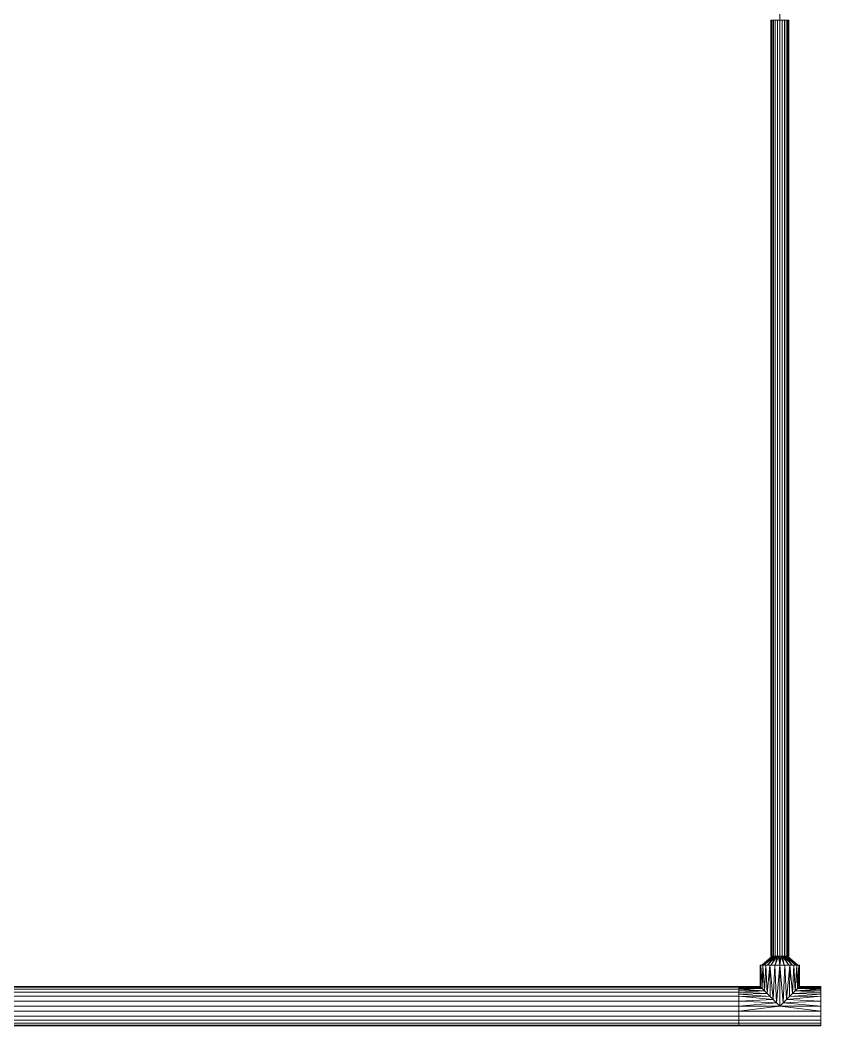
# Model space of a CAD drawing. Header units: inches. Extents: x -3325 to -59, y 5 to 733.
# Drawn here: x -568.9 to -510.6, y 324.6 to 397.8 of the extents above; entities that cross this region are included whole.
import ezdxf

# ---------------------------------------------------------------- set-up
doc = ezdxf.new("R2010")
doc.units = ezdxf.units.IN
doc.header["$MEASUREMENT"] = 0
doc.layers.add('P-PIPE', color=10, linetype='Continuous', lineweight=9)

# ---------------------------------------------------------------- blocks, each defined once
blk = doc.blocks.new('Tee - Welded - Generic - Standard-1126622-06 - Fifth Level')
at = {"layer": 'P-PIPE'}
mesh = blk.add_polyface(dxfattribs=at)
corners = [(-2.992, -1.437), (-2.992, -1.388, 0.372), (-2.992, -1.244, 0.719), (-2.992, -1.016, 1.016), (-2.992, -0.719, 1.244), (-2.992, -0.372, 1.388), (-2.992, 0, 1.437), (-2.992, 0.372, 1.388), (-2.992, 0.719, 1.244), (-2.992, 1.016, 1.016), (-2.992, 1.244, 0.719), (-2.992, 1.388, 0.372), (-2.992, 1.437), (-2.992, 1.388, -0.372), (-2.992, 1.244, -0.719), (-2.992, 1.016, -1.016), (-2.992, 0.719, -1.244), (-2.992, 0.372, -1.388), (-2.992, 0, -1.437), (-2.992, -0.372, -1.388), (-2.992, -0.719, -1.244), (-2.992, -1.016, -1.016), (-2.992, -1.244, -0.719), (-2.992, -1.388, -0.372)]
mesh.append_faces([[corners[k] for k in face] for face in [(10, 7, 8, 9)]], dxfattribs={"vtx0": -1})
mesh.append_faces([[corners[k] for k in face] for face in [(0, 3, 6)]], dxfattribs={"vtx0": -1, "vtx1": -1, "vtx2": -1})
mesh.append_faces([[corners[k] for k in face] for face in [(13, 18, 22, 23)]], dxfattribs={"vtx0": -1, "vtx1": -1, "vtx3": -1})
mesh.append_faces([[corners[k] for k in face] for face in [(18, 21, 22), (13, 23, 0, 12)]], dxfattribs={"vtx0": -1, "vtx2": -1})
mesh.append_faces([[corners[k] for k in face] for face in [(6, 7, 12, 0)]], dxfattribs={"vtx1": -1, "vtx2": -1, "vtx3": -1})
mesh.append_faces([[corners[k] for k in face] for face in [(16, 17, 18, 15), (19, 20, 21, 18)]], dxfattribs={"vtx2": -1})
mesh.append_faces([[corners[k] for k in face] for face in [(13, 14, 15, 18), (10, 11, 12, 7)]], dxfattribs={"vtx2": -1, "vtx3": -1})
mesh.append_faces([[corners[k] for k in face] for face in [(0, 1, 2, 3), (3, 4, 5, 6)]], dxfattribs={"vtx3": -1})
mesh = blk.add_polyface(dxfattribs=at)
corners = [(-2.992, 1.437), (-2.992, 1.388, 0.372), (-2.992, 1.244, 0.719), (-2.992, 1.016, 1.016), (-2.992, 0.719, 1.244), (-2.992, 0.372, 1.388), (-2.992, 0, 1.437), (-2.992, -0.372, 1.388), (-2.992, -0.719, 1.244), (-2.992, -1.016, 1.016), (-2.992, -1.244, 0.719), (-2.992, -1.388, 0.372), (-2.992, -1.437), (-1.437, -1.437), (-1.397, -1.397, 0.338), (-1.286, -1.286, 0.642), (-1.123, -1.123, 0.896), (-0.927, -0.927, 1.098), (-0.71, -0.71, 1.249), (-0.48, -0.48, 1.355), (-0.242, -0.242, 1.417), (0, 0, 1.437), (0.242, -0.242, 1.417), (0.48, -0.48, 1.355), (0.71, -0.71, 1.249), (0.927, -0.927, 1.098), (1.123, -1.123, 0.896), (1.286, -1.286, 0.642), (1.397, -1.397, 0.338), (1.437, -1.437), (2.992, -1.437), (2.992, -1.388, 0.372), (2.992, -1.244, 0.719), (2.992, -1.016, 1.016), (2.992, -0.719, 1.244), (2.992, -0.372, 1.388), (2.992, 0, 1.437), (2.992, 0.372, 1.388), (2.992, 0.719, 1.244), (2.992, 1.016, 1.016), (2.992, 1.244, 0.719), (2.992, 1.388, 0.372), (2.992, 1.437), (-2.992, -0.867, 1.13), (-2.992, -1.13, 0.867), (-2.992, -1.316, 0.545), (2.992, -1.316, 0.545), (2.992, -1.13, 0.867), (2.992, -0.867, 1.13), (1.341, -1.341, 0.49), (-1.341, -1.341, 0.49)]
mesh.append_faces([[corners[k] for k in face] for face in [(14, 12, 13)]], dxfattribs={"vtx0": -1})
mesh.append_faces([[corners[k] for k in face] for face in [(34, 24, 48), (33, 26, 47), (26, 33, 25), (11, 50, 45), (15, 45, 50), (12, 14, 11), (9, 17, 43), (16, 10, 15), (24, 34, 23), (22, 36, 21), (20, 7, 19), (7, 20, 6), (18, 43, 17)]], dxfattribs={"vtx0": -1, "vtx1": -1})
mesh.append_faces([[corners[k] for k in face] for face in [(32, 26, 27), (25, 33, 48), (11, 14, 50), (18, 8, 43), (16, 44, 10), (46, 27, 49), (48, 24, 25), (31, 49, 28), (16, 9, 44), (23, 34, 35), (15, 10, 45), (21, 5, 6), (26, 32, 47)]], dxfattribs={"vtx0": -1, "vtx2": -1})
mesh.append_faces([[corners[k] for k in face] for face in [(21, 36, 37, 5)]], dxfattribs={"vtx0": -1, "vtx2": -1, "vtx3": -1})
mesh.append_faces([[corners[k] for k in face] for face in [(30, 31, 28), (31, 46, 49), (46, 32, 27), (16, 17, 9), (18, 19, 8), (35, 36, 22), (22, 23, 35), (20, 21, 6), (7, 8, 19)]], dxfattribs={"vtx1": -1, "vtx2": -1})
mesh.append_faces([[corners[k] for k in face] for face in [(39, 40, 2, 3), (40, 41, 1, 2), (37, 38, 4, 5), (38, 39, 3, 4)]], dxfattribs={"vtx1": -1, "vtx3": -1})
mesh.append_faces([[corners[k] for k in face] for face in [(28, 29, 30)]], dxfattribs={"vtx2": -1})
mesh.append_faces([[corners[k] for k in face] for face in [(41, 42, 0, 1)]], dxfattribs={"vtx3": -1})
mesh = blk.add_polyface(dxfattribs=at)
corners = [(-2.992, -1.437), (-2.992, -1.388, -0.372), (-2.992, -1.244, -0.719), (-2.992, -1.016, -1.016), (-2.992, -0.719, -1.244), (-2.992, -0.372, -1.388), (-2.992, 0, -1.437), (-2.992, 0.372, -1.388), (-2.992, 0.719, -1.244), (-2.992, 1.016, -1.016), (-2.992, 1.244, -0.719), (-2.992, 1.388, -0.372), (-2.992, 1.437), (2.992, 1.437), (2.992, 1.388, -0.372), (2.992, 1.244, -0.719), (2.992, 1.016, -1.016), (2.992, 0.719, -1.244), (2.992, 0.372, -1.388), (2.992, 0, -1.437), (2.992, -0.372, -1.388), (2.992, -0.719, -1.244), (2.992, -1.016, -1.016), (2.992, -1.244, -0.719), (2.992, -1.388, -0.372), (2.992, -1.437), (1.437, -1.437), (1.397, -1.397, -0.338), (1.286, -1.286, -0.642), (1.123, -1.123, -0.896), (0.927, -0.927, -1.098), (0.71, -0.71, -1.249), (0.48, -0.48, -1.355), (0.242, -0.242, -1.417), (0, 0, -1.437), (-0.242, -0.242, -1.417), (-0.48, -0.48, -1.355), (-0.71, -0.71, -1.249), (-0.927, -0.927, -1.098), (-1.123, -1.123, -0.896), (-1.286, -1.286, -0.642), (-1.397, -1.397, -0.338), (-1.437, -1.437), (-2.992, -1.316, -0.545), (-2.992, -1.13, -0.867), (-2.992, -0.867, -1.13), (2.992, -0.867, -1.13), (2.992, -1.13, -0.867), (2.992, -1.316, -0.545), (-1.341, -1.341, -0.49), (1.341, -1.341, -0.49)]
mesh.append_faces([[corners[k] for k in face] for face in [(33, 20, 32), (6, 35, 5), (31, 46, 30), (28, 48, 50), (38, 45, 37), (24, 50, 48), (3, 39, 44), (37, 4, 36), (1, 41, 0), (40, 2, 39)]], dxfattribs={"vtx0": -1, "vtx1": -1})
mesh.append_faces([[corners[k] for k in face] for face in [(11, 14, 15, 10), (38, 3, 45), (19, 33, 34), (1, 49, 41), (39, 2, 44), (36, 4, 5), (43, 40, 49), (31, 21, 46), (21, 31, 32), (24, 27, 50), (27, 24, 25), (23, 28, 29), (3, 38, 39), (28, 23, 48), (40, 43, 2), (29, 22, 47)]], dxfattribs={"vtx0": -1, "vtx2": -1})
mesh.append_faces([[corners[k] for k in face] for face in [(34, 6, 7, 18)]], dxfattribs={"vtx0": -1, "vtx2": -1, "vtx3": -1})
mesh.append_faces([[corners[k] for k in face] for face in [(26, 27, 25)]], dxfattribs={"vtx1": -1})
mesh.append_faces([[corners[k] for k in face] for face in [(19, 20, 33), (18, 19, 34), (20, 21, 32), (35, 36, 5), (34, 35, 6), (46, 22, 30), (29, 30, 22), (47, 23, 29), (45, 4, 37), (1, 43, 49)]], dxfattribs={"vtx1": -1, "vtx2": -1})
mesh.append_faces([[corners[k] for k in face] for face in [(15, 16, 9, 10), (16, 17, 8, 9), (17, 18, 7, 8)]], dxfattribs={"vtx1": -1, "vtx3": -1})
mesh.append_faces([[corners[k] for k in face] for face in [(12, 13, 14, 11), (41, 42, 0)]], dxfattribs={"vtx2": -1})
mesh = blk.add_polyface(dxfattribs=at)
corners = [(2.992, -1.437), (2.992, -1.388, -0.372), (2.992, -1.244, -0.719), (2.992, -1.016, -1.016), (2.992, -0.719, -1.244), (2.992, -0.372, -1.388), (2.992, 0, -1.437), (2.992, 0.372, -1.388), (2.992, 0.719, -1.244), (2.992, 1.016, -1.016), (2.992, 1.244, -0.719), (2.992, 1.388, -0.372), (2.992, 1.437), (2.992, 1.388, 0.372), (2.992, 1.244, 0.719), (2.992, 1.016, 1.016), (2.992, 0.719, 1.244), (2.992, 0.372, 1.388), (2.992, 0, 1.437), (2.992, -0.372, 1.388), (2.992, -0.719, 1.244), (2.992, -1.016, 1.016), (2.992, -1.244, 0.719), (2.992, -1.388, 0.372)]
mesh.append_faces([[corners[k] for k in face] for face in [(16, 14, 15)]], dxfattribs={"vtx0": -1})
mesh.append_faces([[corners[k] for k in face] for face in [(3, 6, 2)]], dxfattribs={"vtx0": -1, "vtx1": -1})
mesh.append_faces([[corners[k] for k in face] for face in [(18, 21, 11)]], dxfattribs={"vtx0": -1, "vtx1": -1, "vtx2": -1})
mesh.append_faces([[corners[k] for k in face] for face in [(6, 9, 21, 2), (18, 11, 14, 16)]], dxfattribs={"vtx0": -1, "vtx1": -1, "vtx2": -1, "vtx3": -1})
mesh.append_faces([[corners[k] for k in face] for face in [(21, 0, 1, 2)]], dxfattribs={"vtx0": -1, "vtx3": -1})
mesh.append_faces([[corners[k] for k in face] for face in [(17, 18, 16)]], dxfattribs={"vtx1": -1})
mesh.append_faces([[corners[k] for k in face] for face in [(12, 13, 14, 11), (22, 23, 0, 21), (19, 20, 21, 18)]], dxfattribs={"vtx2": -1})
mesh.append_faces([[corners[k] for k in face] for face in [(9, 10, 11, 21)]], dxfattribs={"vtx2": -1, "vtx3": -1})
mesh.append_faces([[corners[k] for k in face] for face in [(6, 7, 8, 9), (3, 4, 5, 6)]], dxfattribs={"vtx3": -1})
mesh = blk.add_polyface(dxfattribs=at)
corners = [(-1.437, -2.992), (-1.388, -2.992, 0.372), (-1.244, -2.992, 0.719), (-1.016, -2.992, 1.016), (-0.719, -2.992, 1.244), (-0.372, -2.992, 1.388), (0, -2.992, 1.437), (0.372, -2.992, 1.388), (0.719, -2.992, 1.244), (1.016, -2.992, 1.016), (1.244, -2.992, 0.719), (1.388, -2.992, 0.372), (1.437, -2.992), (1.437, -1.437), (1.397, -1.397, 0.338), (1.286, -1.286, 0.642), (1.123, -1.123, 0.896), (0.927, -0.927, 1.098), (0.71, -0.71, 1.249), (0.48, -0.48, 1.355), (0.242, -0.242, 1.417), (0, 0, 1.437), (-0.242, -0.242, 1.417), (-0.48, -0.48, 1.355), (-0.71, -0.71, 1.249), (-0.927, -0.927, 1.098), (-1.123, -1.123, 0.896), (-1.286, -1.286, 0.642), (-1.397, -1.397, 0.338), (-1.437, -1.437)]
mesh.append_faces([[corners[k] for k in face] for face in [(1, 28, 0), (27, 2, 26), (23, 5, 22), (25, 4, 24), (8, 19, 7), (17, 9, 16)]], dxfattribs={"vtx0": -1, "vtx1": -1})
mesh.append_faces([[corners[k] for k in face] for face in [(26, 2, 3), (27, 1, 2), (23, 4, 5), (6, 21, 22), (22, 5, 6), (20, 6, 7), (16, 9, 10), (17, 8, 9), (14, 11, 12), (6, 20, 21)]], dxfattribs={"vtx0": -1, "vtx2": -1})
mesh.append_faces([[corners[k] for k in face] for face in [(13, 14, 12)]], dxfattribs={"vtx1": -1})
mesh.append_faces([[corners[k] for k in face] for face in [(3, 4, 25), (27, 28, 1), (25, 26, 3), (23, 24, 4), (10, 11, 15), (17, 18, 8), (19, 20, 7), (18, 19, 8), (15, 16, 10), (14, 15, 11)]], dxfattribs={"vtx1": -1, "vtx2": -1})
mesh.append_faces([[corners[k] for k in face] for face in [(28, 29, 0)]], dxfattribs={"vtx2": -1})
mesh = blk.add_polyface(dxfattribs=at)
corners = [(1.437, -2.992), (1.388, -2.992, -0.372), (1.244, -2.992, -0.719), (1.016, -2.992, -1.016), (0.719, -2.992, -1.244), (0.372, -2.992, -1.388), (0, -2.992, -1.437), (-0.372, -2.992, -1.388), (-0.719, -2.992, -1.244), (-1.016, -2.992, -1.016), (-1.244, -2.992, -0.719), (-1.388, -2.992, -0.372), (-1.437, -2.992), (-1.437, -1.437), (-1.397, -1.397, -0.338), (-1.286, -1.286, -0.642), (-1.123, -1.123, -0.896), (-0.927, -0.927, -1.098), (-0.71, -0.71, -1.249), (-0.48, -0.48, -1.355), (-0.242, -0.242, -1.417), (0, 0, -1.437), (0.242, -0.242, -1.417), (0.48, -0.48, -1.355), (0.71, -0.71, -1.249), (0.927, -0.927, -1.098), (1.123, -1.123, -0.896), (1.286, -1.286, -0.642), (1.397, -1.397, -0.338), (1.437, -1.437)]
mesh.append_faces([[corners[k] for k in face] for face in [(1, 28, 0), (3, 26, 2), (27, 2, 26), (23, 5, 22), (25, 4, 24), (8, 19, 7), (17, 9, 16)]], dxfattribs={"vtx0": -1, "vtx1": -1})
mesh.append_faces([[corners[k] for k in face] for face in [(27, 1, 2), (23, 4, 5), (6, 21, 22), (22, 5, 6), (20, 6, 7), (16, 9, 10), (17, 8, 9), (14, 11, 12), (6, 20, 21)]], dxfattribs={"vtx0": -1, "vtx2": -1})
mesh.append_faces([[corners[k] for k in face] for face in [(29, 0, 28), (13, 14, 12)]], dxfattribs={"vtx1": -1})
mesh.append_faces([[corners[k] for k in face] for face in [(3, 4, 25), (27, 28, 1), (25, 26, 3), (23, 24, 4), (10, 11, 15), (17, 18, 8), (19, 20, 7), (18, 19, 8), (15, 16, 10), (14, 15, 11)]], dxfattribs={"vtx1": -1, "vtx2": -1})
mesh = blk.add_polyface(dxfattribs=at)
corners = [(-1.437, -2.992), (-1.388, -2.992, -0.372), (-1.244, -2.992, -0.719), (-1.016, -2.992, -1.016), (-0.719, -2.992, -1.244), (-0.372, -2.992, -1.388), (0, -2.992, -1.437), (0.372, -2.992, -1.388), (0.719, -2.992, -1.244), (1.016, -2.992, -1.016), (1.244, -2.992, -0.719), (1.388, -2.992, -0.372), (1.437, -2.992), (1.388, -2.992, 0.372), (1.244, -2.992, 0.719), (1.016, -2.992, 1.016), (0.719, -2.992, 1.244), (0.372, -2.992, 1.388), (0, -2.992, 1.437), (-0.372, -2.992, 1.388), (-0.719, -2.992, 1.244), (-1.016, -2.992, 1.016), (-1.244, -2.992, 0.719), (-1.388, -2.992, 0.372)]
mesh.append_faces([[corners[k] for k in face] for face in [(0, 22, 23)]], dxfattribs={"vtx0": -1})
mesh.append_faces([[corners[k] for k in face] for face in [(3, 6, 2), (16, 18, 14, 15)]], dxfattribs={"vtx0": -1, "vtx1": -1})
mesh.append_faces([[corners[k] for k in face] for face in [(2, 6, 9, 11)]], dxfattribs={"vtx0": -1, "vtx1": -1, "vtx2": -1, "vtx3": -1})
mesh.append_faces([[corners[k] for k in face] for face in [(0, 14, 21, 22)]], dxfattribs={"vtx0": -1, "vtx1": -1, "vtx3": -1})
mesh.append_faces([[corners[k] for k in face] for face in [(2, 11, 12)]], dxfattribs={"vtx0": -1, "vtx2": -1})
mesh.append_faces([[corners[k] for k in face] for face in [(17, 18, 16)]], dxfattribs={"vtx1": -1})
mesh.append_faces([[corners[k] for k in face] for face in [(18, 19, 14)]], dxfattribs={"vtx1": -1, "vtx2": -1})
mesh.append_faces([[corners[k] for k in face] for face in [(9, 10, 11)]], dxfattribs={"vtx2": -1})
mesh.append_faces([[corners[k] for k in face] for face in [(0, 1, 2, 14), (12, 13, 14, 2), (19, 20, 21, 14)]], dxfattribs={"vtx2": -1, "vtx3": -1})
mesh.append_faces([[corners[k] for k in face] for face in [(6, 7, 8, 9), (3, 4, 5, 6)]], dxfattribs={"vtx3": -1})
blk = doc.blocks.new('Transition - Generic - Plumbing-CW-1127470-06 - Fifth Level')
at = {"layer": 'P-PIPE'}
mesh = blk.add_polyface(dxfattribs=at)
corners = [(0, -1.312), (0, -1.137, 0.656), (0, -0.656, 1.137), (0, 0, 1.312), (0, 0.656, 1.137), (0, 1.137, 0.656), (0, 1.312), (0, 1.137, -0.656), (0, 0.656, -1.137), (0, 0, -1.312), (0, -0.656, -1.137), (0, -1.137, -0.656)]
mesh.append_faces([[corners[k] for k in face] for face in [(0, 10, 11)]], dxfattribs={"vtx0": -1})
mesh.append_faces([[corners[k] for k in face] for face in [(0, 5, 9, 10)]], dxfattribs={"vtx0": -1, "vtx1": -1, "vtx3": -1})
mesh.append_faces([[corners[k] for k in face] for face in [(5, 7, 8, 9)]], dxfattribs={"vtx0": -1, "vtx3": -1})
mesh.append_faces([[corners[k] for k in face] for face in [(5, 6, 7)]], dxfattribs={"vtx2": -1})
mesh.append_faces([[corners[k] for k in face] for face in [(3, 4, 5, 0)]], dxfattribs={"vtx2": -1, "vtx3": -1})
mesh.append_faces([[corners[k] for k in face] for face in [(0, 1, 2, 3)]], dxfattribs={"vtx3": -1})
mesh = blk.add_polyface(dxfattribs=at)
corners = [(0, -1.312), (0, -1.137, -0.656), (0, -0.656, -1.137), (0, 0, -1.312), (0, 0.656, -1.137), (0, 1.137, -0.656), (0, 1.312), (0.656, 0.562), (0.656, 0.398, -0.398), (0.656, 0, -0.562), (0.656, -0.398, -0.398), (0.656, -0.562), (0.656, 0.48, -0.199), (0.656, 0.199, -0.48), (0.656, -0.199, -0.48), (0.656, -0.48, -0.199), (0, 0.328, -1.225), (0.656, 0.099, -0.521), (0.656, 0.439, -0.298), (0, 1.225, -0.328), (0.656, 0.521, -0.099), (0, -0.328, -1.225), (0.656, -0.298, -0.439), (0, -1.225, -0.328), (0.656, -0.521, -0.099), (0.656, -0.439, -0.298), (0.656, 0.298, -0.439), (0.656, -0.099, -0.521), (0, -0.896, -0.896), (0, 0.896, -0.896)]
mesh.append_faces([[corners[k] for k in face] for face in [(0, 24, 11)]], dxfattribs={"vtx0": -1})
mesh.append_faces([[corners[k] for k in face] for face in [(27, 3, 9), (28, 25, 1), (3, 27, 21), (25, 28, 10), (4, 13, 16), (29, 26, 4), (26, 29, 8), (5, 18, 29), (6, 20, 19), (1, 15, 23), (2, 22, 28)]], dxfattribs={"vtx0": -1, "vtx1": -1})
mesh.append_faces([[corners[k] for k in face] for face in [(5, 12, 18), (2, 14, 22), (3, 17, 9), (12, 5, 19), (19, 20, 12), (23, 15, 24), (24, 0, 23), (16, 13, 17), (14, 2, 21)]], dxfattribs={"vtx0": -1, "vtx2": -1})
mesh.append_faces([[corners[k] for k in face] for face in [(7, 20, 6)]], dxfattribs={"vtx1": -1})
mesh.append_faces([[corners[k] for k in face] for face in [(18, 8, 29), (3, 16, 17), (22, 10, 28), (25, 15, 1), (26, 13, 4), (27, 14, 21)]], dxfattribs={"vtx1": -1, "vtx2": -1})
mesh = blk.add_polyface(dxfattribs=at)
corners = [(0, 1.312), (0, 1.137, 0.656), (0, 0.656, 1.137), (0, 0, 1.312), (0, -0.656, 1.137), (0, -1.137, 0.656), (0, -1.312), (0.656, -0.562), (0.656, -0.398, 0.398), (0.656, 0, 0.562), (0.656, 0.398, 0.398), (0.656, 0.562), (0.656, -0.48, 0.199), (0.656, -0.199, 0.48), (0.656, 0.199, 0.48), (0.656, 0.48, 0.199), (0, -0.328, 1.225), (0.656, -0.099, 0.521), (0.656, -0.439, 0.298), (0, -1.225, 0.328), (0.656, -0.521, 0.099), (0, 0.328, 1.225), (0.656, 0.298, 0.439), (0, 1.225, 0.328), (0.656, 0.521, 0.099), (0.656, 0.439, 0.298), (0.656, -0.298, 0.439), (0.656, 0.099, 0.521), (0, 0.896, 0.896), (0, -0.896, 0.896)]
mesh.append_faces([[corners[k] for k in face] for face in [(0, 24, 11)]], dxfattribs={"vtx0": -1})
mesh.append_faces([[corners[k] for k in face] for face in [(27, 3, 9), (28, 25, 1), (3, 27, 21), (25, 28, 10), (4, 13, 16), (29, 26, 4), (26, 29, 8), (5, 18, 29), (6, 20, 19), (1, 15, 23), (2, 22, 28)]], dxfattribs={"vtx0": -1, "vtx1": -1})
mesh.append_faces([[corners[k] for k in face] for face in [(5, 12, 18), (2, 14, 22), (3, 17, 9), (12, 5, 19), (19, 20, 12), (23, 15, 24), (24, 0, 23), (16, 13, 17), (14, 2, 21)]], dxfattribs={"vtx0": -1, "vtx2": -1})
mesh.append_faces([[corners[k] for k in face] for face in [(7, 20, 6)]], dxfattribs={"vtx1": -1})
mesh.append_faces([[corners[k] for k in face] for face in [(18, 8, 29), (3, 16, 17), (22, 10, 28), (25, 15, 1), (26, 13, 4), (27, 14, 21)]], dxfattribs={"vtx1": -1, "vtx2": -1})
mesh = blk.add_polyface(dxfattribs=at)
corners = [(0.656, -0.562), (0.656, -0.398, -0.398), (0.656, 0, -0.562), (0.656, 0.398, -0.398), (0.656, 0.562), (0.656, 0.398, 0.398), (0.656, 0, 0.562), (0.656, -0.398, 0.398)]
mesh.append_faces([[corners[k] for k in face] for face in [(2, 4, 7, 1)]], dxfattribs={"vtx0": -1, "vtx1": -1, "vtx2": -1})
mesh.append_faces([[corners[k] for k in face] for face in [(3, 4, 2)]], dxfattribs={"vtx1": -1})
mesh.append_faces([[corners[k] for k in face] for face in [(5, 6, 7, 4), (7, 0, 1)]], dxfattribs={"vtx2": -1})

msp = doc.modelspace()

# ---------------------------------------------------------------- linework, layer by layer
at = {"layer": 'P-PIPE', "color": 1}
for p, q in [((-513.563, 397.826, 1076), (-513.563, 400.819, 1076)), ((-513.563, 397.826, 1076), (-513.563, 329.648, 1076)), ((-513.563, 397.826, 1076), (-513.563, 329.648, 1076)), ((-513.563, 328.992, 1076), (-513.563, 329.648, 1076)), ((-513.563, 328.992, 1076), (-513.563, 326, 1076)), ((-621.633, 326, 1076), (-516.555, 326, 1076)), ((-621.633, 326, 1076), (-516.555, 326, 1076)), ((-510.57, 326, 1076), (-516.555, 326, 1076))]:
    msp.add_line(p, q, dxfattribs=at)

# ---------------------------------------------------------------- block references
for name, p, rotation in [('Tee - Welded - Generic - Standard-1126622-06 - Fifth Level', (-513.563, 326, 1076), 180), ('Transition - Generic - Plumbing-CW-1127470-06 - Fifth Level', (-513.563, 328.992, 1076), 90)]:
    msp.add_blockref(name, p, dxfattribs=dict(at, rotation=rotation))

# ---------------------------------------------------------------- meshes
mesh = msp.add_polyface(dxfattribs=at)
corners = [(-514.22, 397.826, 1076), (-514.198, 397.826, 1076.17), (-514.132, 397.826, 1076.329), (-514.027, 397.826, 1076.465), (-513.891, 397.826, 1076.569), (-513.733, 397.826, 1076.635), (-513.563, 397.826, 1076.658), (-513.392, 397.826, 1076.635), (-513.234, 397.826, 1076.569), (-513.098, 397.826, 1076.465), (-512.993, 397.826, 1076.329), (-512.927, 397.826, 1076.17), (-512.905, 397.826, 1076), (-512.927, 397.826, 1075.83), (-512.993, 397.826, 1075.671), (-513.098, 397.826, 1075.535), (-513.234, 397.826, 1075.431), (-513.392, 397.826, 1075.365), (-513.563, 397.826, 1075.343), (-513.733, 397.826, 1075.365), (-513.891, 397.826, 1075.431), (-514.027, 397.826, 1075.535), (-514.132, 397.826, 1075.671), (-514.198, 397.826, 1075.83)]
mesh.append_faces([[corners[k] for k in face] for face in [(19, 17, 18), (13, 11, 12)]], dxfattribs={"vtx0": -1, "color": 1})
mesh.append_faces([[corners[k] for k in face] for face in [(11, 15, 3, 8), (21, 3, 15, 19)]], dxfattribs={"vtx0": -1, "vtx1": -1, "vtx2": -1, "vtx3": -1, "color": 1})
mesh.append_faces([[corners[k] for k in face] for face in [(20, 21, 19)]], dxfattribs={"vtx1": -1, "color": 1})
mesh.append_faces([[corners[k] for k in face] for face in [(23, 0, 1)]], dxfattribs={"vtx2": -1, "color": 1})
mesh.append_faces([[corners[k] for k in face] for face in [(3, 4, 5, 8), (1, 2, 3, 23), (21, 22, 23, 3), (13, 14, 15, 11), (15, 16, 17, 19)]], dxfattribs={"vtx2": -1, "vtx3": -1, "color": 1})
mesh.append_faces([[corners[k] for k in face] for face in [(5, 6, 7, 8), (8, 9, 10, 11)]], dxfattribs={"vtx3": -1, "color": 1})
mesh = msp.add_polyface(dxfattribs=at)
corners = [(-513.563, 397.826, 1076.658), (-513.733, 397.826, 1076.635), (-513.891, 397.826, 1076.569), (-514.027, 397.826, 1076.465), (-514.132, 397.826, 1076.329), (-514.198, 397.826, 1076.17), (-514.22, 397.826, 1076), (-514.22, 329.648, 1076), (-514.198, 329.648, 1076.17), (-514.132, 329.648, 1076.329), (-514.027, 329.648, 1076.465), (-513.891, 329.648, 1076.569), (-513.733, 329.648, 1076.635), (-513.563, 329.648, 1076.658)]
mesh.append_faces([[corners[k] for k in face] for face in [(8, 9, 4, 5), (3, 4, 9, 10), (11, 12, 1, 2), (2, 3, 10, 11)]], dxfattribs={"vtx1": -1, "vtx3": -1, "color": 1})
mesh.append_faces([[corners[k] for k in face] for face in [(6, 7, 8, 5)]], dxfattribs={"vtx2": -1, "color": 1})
mesh.append_faces([[corners[k] for k in face] for face in [(12, 13, 0, 1)]], dxfattribs={"vtx3": -1, "color": 1})
mesh = msp.add_polyface(dxfattribs=at)
corners = [(-514.22, 397.826, 1076), (-514.198, 397.826, 1075.83), (-514.132, 397.826, 1075.671), (-514.027, 397.826, 1075.535), (-513.891, 397.826, 1075.431), (-513.733, 397.826, 1075.365), (-513.563, 397.826, 1075.343), (-513.563, 329.648, 1075.343), (-513.733, 329.648, 1075.365), (-513.891, 329.648, 1075.431), (-514.027, 329.648, 1075.535), (-514.132, 329.648, 1075.671), (-514.198, 329.648, 1075.83), (-514.22, 329.648, 1076)]
mesh.append_faces([[corners[k] for k in face] for face in [(7, 8, 5, 6)]], dxfattribs={"vtx1": -1, "color": 1})
mesh.append_faces([[corners[k] for k in face] for face in [(8, 9, 4, 5), (3, 4, 9, 10), (11, 12, 1, 2), (2, 3, 10, 11)]], dxfattribs={"vtx1": -1, "vtx3": -1, "color": 1})
mesh.append_faces([[corners[k] for k in face] for face in [(12, 13, 0, 1)]], dxfattribs={"vtx3": -1, "color": 1})
mesh = msp.add_polyface(dxfattribs=at)
corners = [(-512.905, 397.826, 1076), (-512.927, 397.826, 1076.17), (-512.993, 397.826, 1076.329), (-513.098, 397.826, 1076.465), (-513.234, 397.826, 1076.569), (-513.392, 397.826, 1076.635), (-513.563, 397.826, 1076.658), (-513.563, 329.648, 1076.658), (-513.392, 329.648, 1076.635), (-513.234, 329.648, 1076.569), (-513.098, 329.648, 1076.465), (-512.993, 329.648, 1076.329), (-512.927, 329.648, 1076.17), (-512.905, 329.648, 1076)]
mesh.append_faces([[corners[k] for k in face] for face in [(7, 8, 5, 6)]], dxfattribs={"vtx1": -1, "color": 1})
mesh.append_faces([[corners[k] for k in face] for face in [(8, 9, 4, 5), (3, 4, 9, 10), (11, 12, 1, 2), (2, 3, 10, 11)]], dxfattribs={"vtx1": -1, "vtx3": -1, "color": 1})
mesh.append_faces([[corners[k] for k in face] for face in [(12, 13, 0, 1)]], dxfattribs={"vtx3": -1, "color": 1})
mesh = msp.add_polyface(dxfattribs=at)
corners = [(-513.563, 397.826, 1075.343), (-513.392, 397.826, 1075.365), (-513.234, 397.826, 1075.431), (-513.098, 397.826, 1075.535), (-512.993, 397.826, 1075.671), (-512.927, 397.826, 1075.83), (-512.905, 397.826, 1076), (-512.905, 329.648, 1076), (-512.927, 329.648, 1075.83), (-512.993, 329.648, 1075.671), (-513.098, 329.648, 1075.535), (-513.234, 329.648, 1075.431), (-513.392, 329.648, 1075.365), (-513.563, 329.648, 1075.343)]
mesh.append_faces([[corners[k] for k in face] for face in [(7, 8, 5, 6)]], dxfattribs={"vtx1": -1, "color": 1})
mesh.append_faces([[corners[k] for k in face] for face in [(8, 9, 4, 5), (3, 4, 9, 10), (11, 12, 1, 2), (2, 3, 10, 11)]], dxfattribs={"vtx1": -1, "vtx3": -1, "color": 1})
mesh.append_faces([[corners[k] for k in face] for face in [(12, 13, 0, 1)]], dxfattribs={"vtx3": -1, "color": 1})
mesh = msp.add_polyface(dxfattribs=at)
corners = [(-514.22, 329.648, 1076), (-514.198, 329.648, 1075.83), (-514.132, 329.648, 1075.671), (-514.027, 329.648, 1075.535), (-513.891, 329.648, 1075.431), (-513.733, 329.648, 1075.365), (-513.563, 329.648, 1075.343), (-513.392, 329.648, 1075.365), (-513.234, 329.648, 1075.431), (-513.098, 329.648, 1075.535), (-512.993, 329.648, 1075.671), (-512.927, 329.648, 1075.83), (-512.905, 329.648, 1076), (-512.927, 329.648, 1076.17), (-512.993, 329.648, 1076.329), (-513.098, 329.648, 1076.465), (-513.234, 329.648, 1076.569), (-513.392, 329.648, 1076.635), (-513.563, 329.648, 1076.658), (-513.733, 329.648, 1076.635), (-513.891, 329.648, 1076.569), (-514.027, 329.648, 1076.465), (-514.132, 329.648, 1076.329), (-514.198, 329.648, 1076.17)]
mesh.append_faces([[corners[k] for k in face] for face in [(5, 3, 4), (11, 9, 10), (9, 7, 8)]], dxfattribs={"vtx0": -1, "color": 1})
mesh.append_faces([[corners[k] for k in face] for face in [(21, 9, 13, 16), (9, 21, 3, 5)]], dxfattribs={"vtx0": -1, "vtx1": -1, "vtx2": -1, "vtx3": -1, "color": 1})
mesh.append_faces([[corners[k] for k in face] for face in [(17, 18, 19, 16), (14, 15, 16, 13), (23, 0, 1)]], dxfattribs={"vtx2": -1, "color": 1})
mesh.append_faces([[corners[k] for k in face] for face in [(19, 20, 21, 16), (21, 22, 23, 1), (1, 2, 3, 21), (5, 6, 7, 9), (11, 12, 13, 9)]], dxfattribs={"vtx2": -1, "vtx3": -1, "color": 1})
mesh = msp.add_polyface(dxfattribs=at)
corners = [(-621.633, 327.438, 1076), (-621.633, 327.389, 1076.372), (-621.633, 327.245, 1076.719), (-621.633, 327.016, 1077.016), (-621.633, 326.719, 1077.245), (-621.633, 326.372, 1077.389), (-621.633, 326, 1077.438), (-516.555, 326, 1077.438), (-516.555, 326.372, 1077.389), (-516.555, 326.719, 1077.245), (-516.555, 327.016, 1077.016), (-516.555, 327.245, 1076.719), (-516.555, 327.389, 1076.372), (-516.555, 327.438, 1076)]
mesh.append_faces([[corners[k] for k in face] for face in [(7, 8, 5, 6)]], dxfattribs={"vtx1": -1, "color": 1})
mesh.append_faces([[corners[k] for k in face] for face in [(8, 9, 4, 5), (3, 4, 9, 10), (11, 12, 1, 2), (2, 3, 10, 11)]], dxfattribs={"vtx1": -1, "vtx3": -1, "color": 1})
mesh.append_faces([[corners[k] for k in face] for face in [(12, 13, 0, 1)]], dxfattribs={"vtx3": -1, "color": 1})
mesh = msp.add_polyface(dxfattribs=at)
corners = [(-621.633, 326, 1074.562), (-621.633, 326.372, 1074.611), (-621.633, 326.719, 1074.755), (-621.633, 327.016, 1074.984), (-621.633, 327.245, 1075.281), (-621.633, 327.389, 1075.628), (-621.633, 327.438, 1076), (-516.555, 327.438, 1076), (-516.555, 327.389, 1075.628), (-516.555, 327.245, 1075.281), (-516.555, 327.016, 1074.984), (-516.555, 326.719, 1074.755), (-516.555, 326.372, 1074.611), (-516.555, 326, 1074.562)]
mesh.append_faces([[corners[k] for k in face] for face in [(7, 8, 5, 6)]], dxfattribs={"vtx1": -1, "color": 1})
mesh.append_faces([[corners[k] for k in face] for face in [(8, 9, 4, 5), (3, 4, 9, 10), (11, 12, 1, 2), (2, 3, 10, 11)]], dxfattribs={"vtx1": -1, "vtx3": -1, "color": 1})
mesh.append_faces([[corners[k] for k in face] for face in [(12, 13, 0, 1)]], dxfattribs={"vtx3": -1, "color": 1})
mesh = msp.add_polyface(dxfattribs=at)
corners = [(-516.555, 324.562, 1076), (-516.555, 324.611, 1075.628), (-516.555, 324.755, 1075.281), (-516.555, 324.984, 1074.984), (-516.555, 325.281, 1074.755), (-516.555, 325.628, 1074.611), (-516.555, 326, 1074.562), (-516.555, 326.372, 1074.611), (-516.555, 326.719, 1074.755), (-516.555, 327.016, 1074.984), (-516.555, 327.245, 1075.281), (-516.555, 327.389, 1075.628), (-516.555, 327.438, 1076), (-516.555, 327.389, 1076.372), (-516.555, 327.245, 1076.719), (-516.555, 327.016, 1077.016), (-516.555, 326.719, 1077.245), (-516.555, 326.372, 1077.389), (-516.555, 326, 1077.438), (-516.555, 325.628, 1077.389), (-516.555, 325.281, 1077.245), (-516.555, 324.984, 1077.016), (-516.555, 324.755, 1076.719), (-516.555, 324.611, 1076.372)]
mesh.append_faces([[corners[k] for k in face] for face in [(1, 23, 0), (10, 8, 9)]], dxfattribs={"vtx0": -1, "color": 1})
mesh.append_faces([[corners[k] for k in face] for face in [(11, 14, 8, 10)]], dxfattribs={"vtx0": -1, "vtx1": -1, "vtx2": -1, "color": 1})
mesh.append_faces([[corners[k] for k in face] for face in [(19, 4, 5, 7)]], dxfattribs={"vtx0": -1, "vtx2": -1, "vtx3": -1, "color": 1})
mesh.append_faces([[corners[k] for k in face] for face in [(19, 20, 4)]], dxfattribs={"vtx1": -1, "vtx2": -1, "color": 1})
mesh.append_faces([[corners[k] for k in face] for face in [(1, 2, 22, 23), (7, 8, 16, 17)]], dxfattribs={"vtx1": -1, "vtx3": -1, "color": 1})
mesh.append_faces([[corners[k] for k in face] for face in [(5, 6, 7)]], dxfattribs={"vtx2": -1, "color": 1})
mesh.append_faces([[corners[k] for k in face] for face in [(2, 3, 4, 22), (20, 21, 22, 4), (17, 18, 19, 7), (14, 15, 16, 8)]], dxfattribs={"vtx2": -1, "vtx3": -1, "color": 1})
mesh.append_faces([[corners[k] for k in face] for face in [(11, 12, 13, 14)]], dxfattribs={"vtx3": -1, "color": 1})
mesh = msp.add_polyface(dxfattribs=at)
corners = [(-621.633, 326, 1077.438), (-621.633, 325.628, 1077.389), (-621.633, 325.281, 1077.245), (-621.633, 324.984, 1077.016), (-621.633, 324.755, 1076.719), (-621.633, 324.611, 1076.372), (-621.633, 324.562, 1076), (-516.555, 324.562, 1076), (-516.555, 324.611, 1076.372), (-516.555, 324.755, 1076.719), (-516.555, 324.984, 1077.016), (-516.555, 325.281, 1077.245), (-516.555, 325.628, 1077.389), (-516.555, 326, 1077.438)]
mesh.append_faces([[corners[k] for k in face] for face in [(8, 9, 4, 5), (3, 4, 9, 10), (11, 12, 1, 2), (2, 3, 10, 11)]], dxfattribs={"vtx1": -1, "vtx3": -1, "color": 1})
mesh.append_faces([[corners[k] for k in face] for face in [(6, 7, 8, 5)]], dxfattribs={"vtx2": -1, "color": 1})
mesh.append_faces([[corners[k] for k in face] for face in [(12, 13, 0, 1)]], dxfattribs={"vtx3": -1, "color": 1})
mesh = msp.add_polyface(dxfattribs=at)
corners = [(-621.633, 324.562, 1076), (-621.633, 324.611, 1075.628), (-621.633, 324.755, 1075.281), (-621.633, 324.984, 1074.984), (-621.633, 325.281, 1074.755), (-621.633, 325.628, 1074.611), (-621.633, 326, 1074.562), (-516.555, 326, 1074.562), (-516.555, 325.628, 1074.611), (-516.555, 325.281, 1074.755), (-516.555, 324.984, 1074.984), (-516.555, 324.755, 1075.281), (-516.555, 324.611, 1075.628), (-516.555, 324.562, 1076)]
mesh.append_faces([[corners[k] for k in face] for face in [(7, 8, 5, 6)]], dxfattribs={"vtx1": -1, "color": 1})
mesh.append_faces([[corners[k] for k in face] for face in [(8, 9, 4, 5), (3, 4, 9, 10), (11, 12, 1, 2), (2, 3, 10, 11)]], dxfattribs={"vtx1": -1, "vtx3": -1, "color": 1})
mesh.append_faces([[corners[k] for k in face] for face in [(12, 13, 0, 1)]], dxfattribs={"vtx3": -1, "color": 1})

doc.saveas('drawing.dxf')
